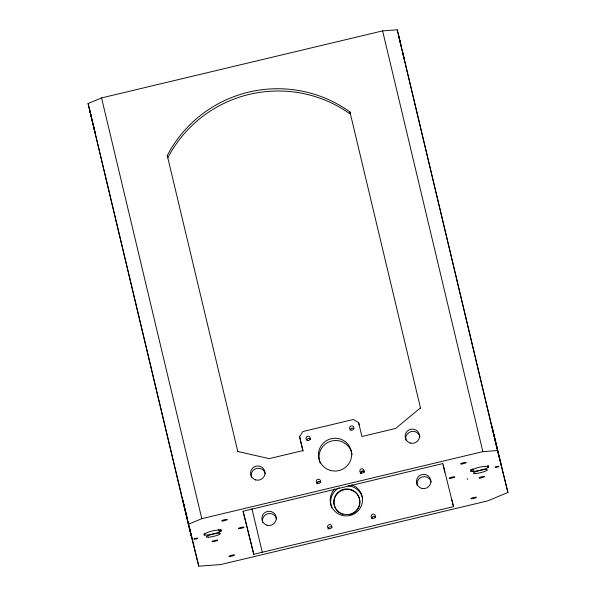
<?xml version="1.0" encoding="UTF-8"?>
<svg xmlns="http://www.w3.org/2000/svg" width="596" height="596" viewBox="0 0 596 596"><rect width="100%" height="100%" fill="white"/><g stroke="black" fill="none" stroke-linecap="round" stroke-linejoin="round"><path stroke-width="0.89" d="M488.608 467.085L488.415 466.325C482.387 466.124 476.055 467.622 470.773 470.535L470.959 471.294L473.492 471.391A9.387 1.52 -13.4 0 0 487.781 467.659L488.608 467.085L488.191 465.357M237.767 451.47L269.176 458.637L302.902 450.591L299.594 436.719L302.82 431.556L353.406 419.487L358.613 422.646L359.179 424.911M420.448 407.895L395.647 428.464L361.921 436.51L358.613 422.646M220.788 531.349L221.831 530.321L221.421 530.015C215.394 529.807 209.062 531.312 203.772 534.225L203.966 534.985L204.964 535.119A9.387 1.52 -13.4 0 0 219.41 531.997L220.788 531.349L220.378 529.613M500.931 464.128L492.013 426.684L507.926 492.46L487.692 500.886L220.699 564.568L198.773 566.2L188.314 524.294L88.074 103.54L101.558 97.923L382.61 30.888L397.227 29.8L498.472 454.264M188.314 524.294L201.798 518.676L482.842 451.641L497.459 450.554L507.926 492.46M442.746 463.606L243.026 511.241L253.769 554.28L453.496 506.645L451.842 499.709M467.212 478.506L467.45 479.445M442.791 463.464L453.496 506.645M349.941 111.959L350.508 114.223A123.394 121.778 -14 0 0 167.826 157.798L167.267 155.534A123.394 121.778 -14 0 1 349.941 111.959L420.582 408.349M299.594 436.719L303.051 451.12M243.123 511.301L253.769 554.28M88.074 103.54L191.778 537.868L182.86 500.424L184.417 506.667M184.864 508.448L186.198 513.797M186.645 515.577L187.531 519.146M401.339 46.793L398.858 36.475L400.445 43.203M402.546 52.016L404.334 59.406L402.747 52.679M397.227 29.8L497.459 450.554M487.372 465.93L487.781 467.659M382.61 30.888L482.842 451.641M472.844 468.68L473.492 471.391M471.548 469.7L471.957 471.436M470.549 469.566L470.959 471.294M443.23 465.208L444.877 472.144M251.929 508.738L262.292 552.246M167.267 155.534L237.901 451.924M218.762 529.278L219.41 531.997M101.558 97.923L201.798 518.676M204.555 533.39L204.964 535.119M189.714 528.16L190.362 530.88M190.795 532.69L198.773 566.2M92.194 120.534L89.705 110.215L91.292 116.943M92.7 122.828L95.181 133.146L93.594 126.419M306.642 440.004A2.168 2.138 -14 0 1 310.62 439.587M251.303 477.023A7.226 7.13 -14 0 1 256.682 468.411A7.226 7.13 -14 0 1 265.354 473.671M319.456 460.768A16.614 16.397 -14 0 1 332.665 440.787A16.614 16.397 -14 0 1 352.087 454.741M320.253 463.219A16.614 16.397 -14 0 1 319.68 461.595M316.804 483.84A2.168 2.138 -14 0 1 320.715 482.335M360.356 473.157A2.168 2.138 -14 0 1 364.432 472.188M350.113 430.17A2.168 2.138 -14 0 1 353.853 428.748M405.883 440.153A7.226 7.13 -14 0 1 411.255 431.541A7.226 7.13 -14 0 1 419.934 436.801M262.613 522.327A7.226 7.13 -14 0 1 267.991 513.715A7.226 7.13 -14 0 1 276.671 518.974M351.826 484.876A16.181 15.965 -14 0 1 360.669 507.308A16.181 15.965 -14 0 1 336.911 512.977A16.181 15.965 -14 0 1 334.691 488.966M335.481 508.358A13 12.829 -14 0 1 339.809 491.521A13 12.829 -14 0 1 357.138 494.203A13 12.829 -14 0 1 355.827 511.517M355.194 512.076A13 12.829 -14 0 1 353.078 513.491M352.318 513.871A13 12.829 -14 0 1 349.904 514.698M342.38 514.274A13 12.829 -14 0 1 340.092 513.178M339.385 512.716A13 12.829 -14 0 1 335.906 509.081M331.853 507.904A16.181 15.965 -14 0 1 339.169 487.729M348.153 485.829A16.181 15.965 -14 0 1 362.554 498.01M371.666 518.46A2.168 2.138 -14 0 1 375.741 517.492M328.113 529.144A2.168 2.138 -14 0 1 332.024 527.639M417.193 485.457A7.226 7.13 -14 0 1 422.564 476.845A7.226 7.13 -14 0 1 431.243 482.104M317.296 483.594A2.168 2.138 -14 0 1 320.603 481.821M360.915 473.76A2.168 2.138 -14 0 1 364.603 471.786M194.05 539.015C198.386 539.618 199.764 536.556 194.05 539.015M495.231 467.167C499.567 467.778 500.953 464.709 495.231 467.167M212.884 541.704A2.891 0.469 -13.4 0 0 217.54 540.378A2.891 0.469 -13.4 0 0 213.957 540.647A2.891 0.469 -13.4 0 0 212.884 541.704M208.607 537.205A7.226 1.17 -13.4 0 0 220.229 533.889A7.226 1.17 -13.4 0 0 211.282 534.552A7.226 1.17 -13.4 0 0 208.607 537.205M239.413 528.622A2.891 0.469 -13.4 0 0 244.062 527.296A2.891 0.469 -13.4 0 0 240.479 527.564A2.891 0.469 -13.4 0 0 239.413 528.622M222.599 520.978A2.891 0.469 -13.4 0 0 227.255 519.652A2.891 0.469 -13.4 0 0 223.671 519.921A2.891 0.469 -13.4 0 0 222.599 520.978M461.49 463.993A2.891 0.469 -13.4 0 0 466.139 462.675A2.891 0.469 -13.4 0 0 462.563 462.936A2.891 0.469 -13.4 0 0 461.49 463.993M479.877 478.014A2.891 0.469 -13.4 0 0 484.533 476.696A2.891 0.469 -13.4 0 0 480.95 476.956A2.891 0.469 -13.4 0 0 479.877 478.014M475.601 473.515A7.226 1.17 -13.4 0 0 487.223 470.207A7.226 1.17 -13.4 0 0 478.275 470.87A7.226 1.17 -13.4 0 0 475.601 473.515M450.174 478.35A2.891 0.469 -13.4 0 0 454.822 477.023A2.891 0.469 -13.4 0 0 451.247 477.292A2.891 0.469 -13.4 0 0 450.174 478.35M229.877 556.463A2.891 0.469 -13.4 0 0 234.526 555.137A2.891 0.469 -13.4 0 0 230.95 555.405A2.891 0.469 -13.4 0 0 229.877 556.463M471.756 498.77A2.891 0.469 -13.4 0 0 476.405 497.444A2.891 0.469 -13.4 0 0 472.829 497.712A2.891 0.469 -13.4 0 0 471.756 498.77M255.684 479.922A7.226 7.13 -14 0 0 264.788 471.406A7.226 7.13 -14 0 0 252.823 467.912A7.226 7.13 -14 0 0 255.684 479.922M307.529 440.399A2.168 2.138 -14 0 0 310.255 437.844A2.168 2.138 -14 0 0 306.664 436.793A2.168 2.138 -14 0 0 307.529 440.399M410.257 443.052A7.226 7.13 -14 0 0 419.368 434.536A7.226 7.13 -14 0 0 407.396 431.042A7.226 7.13 -14 0 0 410.257 443.052M330.266 470.386A16.614 16.397 -14 0 0 351.215 450.792A16.614 16.397 -14 0 0 323.68 442.761A16.614 16.397 -14 0 0 330.266 470.386M361.332 473A2.168 2.138 -14 0 0 364.059 470.445A2.168 2.138 -14 0 0 360.468 469.395A2.168 2.138 -14 0 0 361.332 473M351.089 430.007A2.168 2.138 -14 0 0 353.823 427.451A2.168 2.138 -14 0 0 350.232 426.408A2.168 2.138 -14 0 0 351.089 430.007M317.512 483.296A2.168 2.138 -14 0 0 320.544 481.106A2.168 2.138 -14 0 0 317.124 479.616A2.168 2.138 -14 0 0 317.512 483.296M266.993 525.232A7.226 7.13 -14 0 0 276.104 516.71A7.226 7.13 -14 0 0 264.132 513.216A7.226 7.13 -14 0 0 266.993 525.232M343.065 514.08A13 12.829 -14 0 0 359.462 498.748A13 12.829 -14 0 0 337.917 492.46A13 12.829 -14 0 0 343.065 514.08M372.642 518.304A2.168 2.138 -14 0 0 375.376 515.749A2.168 2.138 -14 0 0 371.785 514.698A2.168 2.138 -14 0 0 372.642 518.304M328.821 528.6A2.168 2.138 -14 0 0 331.86 526.41A2.168 2.138 -14 0 0 328.433 524.92A2.168 2.138 -14 0 0 328.821 528.6M421.566 488.355A7.226 7.13 -14 0 0 430.677 479.84A7.226 7.13 -14 0 0 418.705 476.346A7.226 7.13 -14 0 0 421.566 488.355"/></g></svg>
